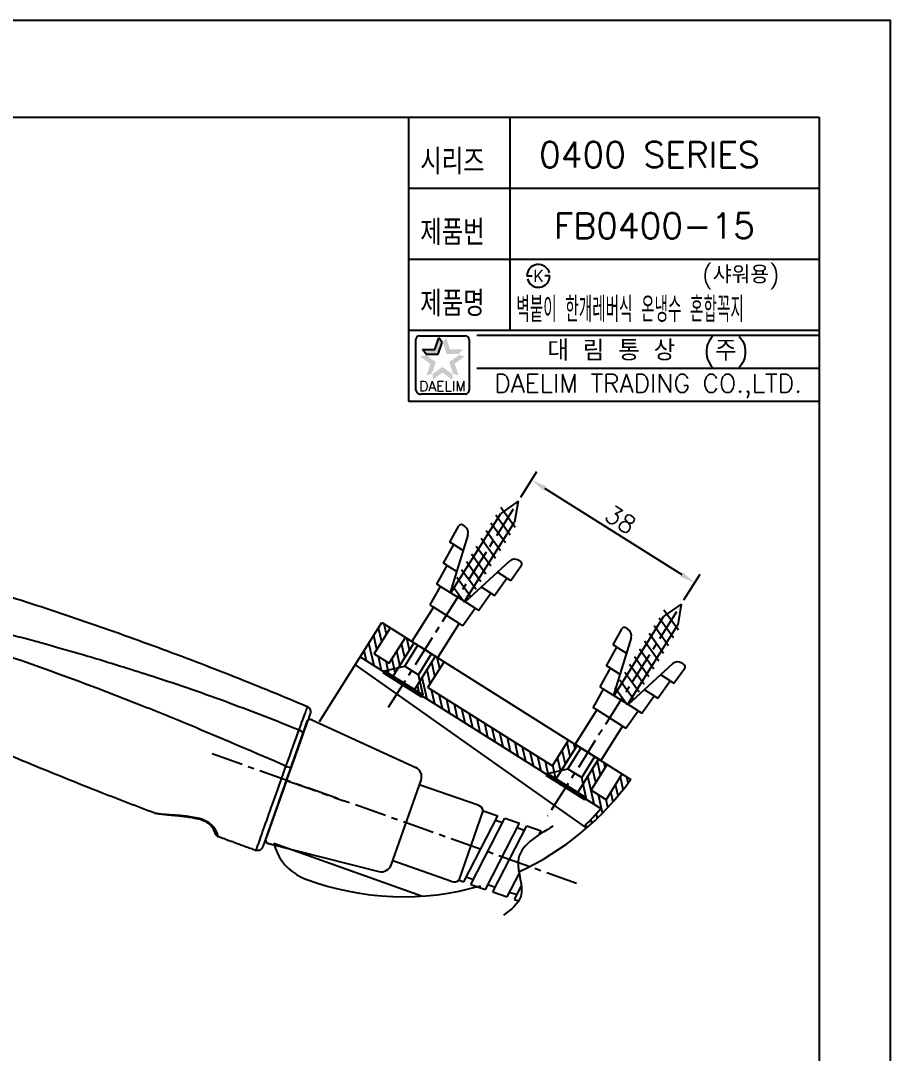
# Model space of a CAD drawing. Extents: x 21390 to 21984, y -2274 to -1854.
# Drawn here: x 21812.9 to 21984.3, y -2057.7 to -1854.1 of the extents above; entities that cross this region are included whole.
import ezdxf
from ezdxf.enums import TextEntityAlignment as Align

# ---------------------------------------------------------------- set-up
doc = ezdxf.new("R2010")
doc.units = 0
doc.header["$LTSCALE"] = 5
doc.header["$MEASUREMENT"] = 0
doc.linetypes.add('CENTER', pattern=[2, 1.25, -0.25, 0.25, -0.25])
doc.layers.get('0').update_dxf_attribs({"color": 2, "linetype": 'CONTINUOUS'})
for name, color, linetype in [('1', 1, 'CENTER'), ('41', 7, 'CONTINUOUS'), ('CL', 1, 'CENTER'), ('D', 2, 'CONTINUOUS'), ('DIM', 2, 'CONTINUOUS'), ('DWG', 7, 'CONTINUOUS'), ('HT', 3, 'CONTINUOUS'), ('TXT', 4, 'CONTINUOUS')]:
    doc.layers.add(name, color=color, linetype=linetype)
doc.styles.add('GHS', font='romans', dxfattribs={"bigfont": 'ghs'})
doc.styles.add('ROMANS', font='ROMANS.shx', dxfattribs={"height": 3.5})

# ---------------------------------------------------------------- blocks, each defined once
blk = doc.blocks.new('S')
at = {"layer": 'DWG', "color": 2}
for p, q in [((5596.35, 3276.4), (5600.01, 3276.61)), ((5596.35, 3275.51), (5596.35, 3276.4)), ((5600.54, 3276.11), (5600.54, 3275.6)), ((5568.04, 3273.82), (5567.54, 3273.82)), ((5567.54, 3264.82), (5567.54, 3273.82)), ((5568.04, 3273.82), (5568.04, 3269.32)), ((5568.04, 3273.82), (5570.94, 3270.92)), ((5587.98, 3274.17), (5592.17, 3274.41)), ((5587.98, 3273.36), (5587.98, 3274.17)), ((5599.43, 3274.15), (5587.98, 3271.06)), ((5592.17, 3275.28), (5596.35, 3275.51)), ((5592.17, 3274.41), (5592.17, 3275.28)), ((5592.17, 3274.41), (5592.17, 3272.19)), ((5596.35, 3275.51), (5596.35, 3273.32)), ((5583.79, 3272.32), (5575.79, 3272.32)), ((5575.79, 3272.32), (5575.79, 3269.32)), ((5583.79, 3273.12), (5587.98, 3273.36)), ((5583.79, 3272.32), (5583.79, 3273.12)), ((5583.79, 3266.32), (5583.79, 3272.32)), ((5587.98, 3273.36), (5587.98, 3269.32)), ((5570.94, 3270.92), (5575.79, 3270.92)), ((5570.94, 3270.92), (5570.94, 3267.72)), ((5587.82, 3267.72), (5589.37, 3271.57)), ((5587.98, 3270.92), (5606.46, 3270.92)), ((5589.37, 3267.07), (5591.18, 3271.57)), ((5591.18, 3267.07), (5592.99, 3271.57)), ((5592.99, 3267.07), (5594.8, 3271.57)), ((5594.8, 3267.07), (5596.61, 3271.57)), ((5596.61, 3267.07), (5598.42, 3271.57)), ((5598.42, 3267.07), (5600.23, 3271.57)), ((5600.23, 3267.07), (5602.04, 3271.57)), ((5602.04, 3267.07), (5603.85, 3271.57)), ((5603.85, 3267.07), (5605.66, 3271.57)), ((5605.66, 3267.07), (5607.47, 3271.57)), ((5610.33, 3269.33), (5606.46, 3270.92)), ((5568.04, 3264.82), (5568.04, 3269.32)), ((5568.04, 3264.82), (5570.94, 3267.72)), ((5570.94, 3267.72), (5575.79, 3267.72)), ((5575.79, 3266.32), (5575.79, 3269.32)), ((5587.98, 3265.28), (5587.98, 3269.32)), ((5587.98, 3267.72), (5606.46, 3267.72)), ((5610.33, 3269.33), (5606.47, 3267.72)), ((5583.79, 3266.32), (5575.79, 3266.32)), ((5583.79, 3266.32), (5583.79, 3265.52)), ((5599.43, 3264.49), (5587.98, 3267.59)), ((5592.17, 3264.23), (5592.17, 3266.45)), ((5567.54, 3264.82), (5568.04, 3264.82)), ((5583.79, 3265.52), (5587.98, 3265.28)), ((5587.98, 3265.28), (5587.98, 3264.47)), ((5587.98, 3264.47), (5592.17, 3264.23)), ((5592.17, 3264.23), (5592.17, 3263.37)), ((5596.35, 3263.13), (5596.35, 3265.32)), ((5592.17, 3263.37), (5596.35, 3263.13)), ((5596.35, 3263.13), (5596.35, 3262.24)), ((5596.35, 3262.24), (5600.01, 3262.03)), ((5600.54, 3263.04), (5600.54, 3262.53))]:
    blk.add_line(p, q, dxfattribs=at)
for centre, radius, start, end in [((5600.04, 3276.11), 0.5, 0.0005, 93.2254), ((5599.04, 3275.6), 1.5, 285.1209, 0.0005), ((5599.04, 3263.04), 1.5, 0.0005, 74.8801), ((5600.04, 3262.53), 0.5, 266.7756, 0.0005)]:
    blk.add_arc(centre, radius, start, end, dxfattribs=at)

msp = doc.modelspace()

# ---------------------------------------------------------------- hatches: boundary and pattern name
at = {"layer": 'HT'}
h = msp.add_hatch(dxfattribs=at)
h.set_pattern_fill('ANSI31', color=256, scale=10, angle=57.7952)
h.set_pattern_definition([(102.7952368, (-33935.576, 6471.5641), (-1.21895971, -0.276834286), [])])
h.paths.add_polyline_path([(21917.69, -2001.07), (21893.15, -1985.61), (21896.35, -1980.53), (21894.66, -1979.47), (21890.39, -1986.24), (21918.32, -2003.83), (21922.58, -1997.06), (21920.89, -1995.99)])
h.paths.add_polyline_path([(21885.54, -1980.82), (21882.58, -1978.95), (21885.77, -1973.87), (21884.08, -1972.81), (21879.82, -1979.58), (21886.16, -1983.57), (21890.43, -1976.8), (21888.74, -1975.74)])
edge = h.paths.add_edge_path()
edge.add_arc((21888.32, -1971.86), 55, 311.0541, 324.6064)
edge.add_line((21933.16, -2003.72), (21931.47, -2002.65))
edge.add_line((21931.47, -2002.65), (21928.27, -2007.73))
edge.add_line((21928.27, -2007.73), (21925.31, -2005.86))
edge.add_line((21925.31, -2005.86), (21928.5, -2000.79))
edge.add_line((21928.5, -2000.79), (21926.81, -1999.72))
edge.add_line((21926.81, -1999.72), (21922.55, -2006.49))
edge.add_line((21922.55, -2006.49), (21927.24, -2009.45))
edge.add_arc((21890.11, -1978.25), 48.5, 314.2508, 319.9656, ccw=False)
edge.add_line((21923.95, -2012.99), (21924.44, -2013.34))

# ---------------------------------------------------------------- linework, layer by layer
at = {"color": 7}
for p, q in [((21889.31, -1873.15), (21889.31, -1929.15)), ((21909.31, -1873.15), (21909.31, -1915.15)), ((21889.31, -1887.15), (21970.31, -1887.15)), ((21889.31, -1901.15), (21970.31, -1901.15)), ((21889.31, -1915.15), (21970.31, -1915.15)), ((21889.31, -1929.15), (21970.31, -1929.15))]:
    msp.add_line(p, q, dxfattribs=at)
at = {"color": 2, "linetype": 'Continuous'}
for p, q in [((21890.78, -1927.01), (21890.78, -1917.01)), ((21891.53, -1916.26), (21900.53, -1916.26)), ((21901.28, -1917.01), (21901.28, -1927.01)), ((21902.81, -1916.15), (21970.31, -1916.15)), ((21902.81, -1922.65), (21970.31, -1922.65)), ((21900.53, -1927.76), (21891.78, -1927.76))]:
    msp.add_line(p, q, dxfattribs=at)
at = {"color": 2}
for p, q in [((21894.55, -1918.97), (21895.3, -1916.66)), ((21895.21, -1919.88), (21895.96, -1917.57)), ((21895.96, -1917.57), (21895.3, -1916.66)), ((21892.12, -1918.97), (21894.55, -1918.97)), ((21892.79, -1919.88), (21892.12, -1918.97)), ((21892.79, -1919.88), (21895.21, -1919.88))]:
    msp.add_line(p, q, dxfattribs=at)
at = {"color": 7, "linetype": 'Continuous'}
msp.add_line((21861.12, -2015.7), (21869.44, -1992.15), dxfattribs=at)
at = {"linetype": 'Continuous'}
msp.add_lwpolyline([(21390.31, -2274.15), (21984.31, -2274.15), (21984.31, -1854.15), (21390.31, -1854.15)], close=True, dxfattribs=at)
at = {"color": 2, "linetype": 'Continuous'}
for centre, radius, start, end in [((21891.53, -1917.01), 0.75, 90, 180), ((21900.53, -1917.01), 0.75, 0, 90), ((21891.66, -1926.89), 0.884, 188.1301, 278.1301), ((21900.53, -1927.01), 0.75, 270, 0)]:
    msp.add_arc(centre, radius, start, end, dxfattribs=at)
at = {"color": 2}
for points in [[(21894.55, -1918.97), (21895.21, -1919.88), (21895.3, -1916.66), (21895.96, -1917.57)], [(21896.77, -1916.66), (21896.11, -1917.57), (21897.52, -1918.97), (21896.86, -1919.88)], [(21892.12, -1918.97), (21892.79, -1919.88), (21894.55, -1918.97), (21895.21, -1919.88)], [(21897.52, -1918.97), (21896.86, -1919.88), (21899.95, -1918.97), (21899.28, -1919.88)], [(21893.63, -1921.8), (21894.7, -1921.45), (21891.66, -1920.37), (21892.74, -1920.02)], [(21892.88, -1924.1), (21893.95, -1923.75), (21893.63, -1921.8), (21894.7, -1921.45)], [(21900.4, -1920.37), (21899.33, -1920.02), (21898.44, -1921.8), (21897.37, -1921.45)], [(21898.44, -1921.8), (21897.37, -1921.45), (21899.19, -1924.1), (21898.12, -1923.75)], [(21896.03, -1923.55), (21896.03, -1922.41), (21894.07, -1924.97), (21894.07, -1923.84)], [(21898, -1924.97), (21898, -1923.84), (21896.03, -1923.55), (21896.03, -1922.41)]]:
    msp.add_solid(points, dxfattribs=at)
at = {"layer": '1'}
msp.add_line((21865.28, -2003.92), (21876.59, -2007.94), dxfattribs=at)
at = {"layer": '41', "color": 7, "linetype": 'Continuous', "extrusion": (0, 0, -1)}
msp.add_arc((-21869.05, -1990.34, 0), 1, 112.8703, 199.571, dxfattribs=at)
at = {"layer": '41', "color": 7, "linetype": 'Continuous', "extrusion": (-8.44895e-06, 0.000141006, -1)}
msp.add_arc((-21859.65, -2016.78, -0.47), 1, 199.5708, 289.6456, dxfattribs=at)
at = {"layer": '41', "color": 7, "linetype": 'Continuous'}
for points, knots in [([(21869.43, -1989.43), (21864.68, -1987.42), (21854.89, -1983.41), (21839.95, -1977.7), (21824.63, -1972.26), (21811.39, -1967.91), (21800.29, -1964.51), (21791.38, -1961.88), (21782.43, -1959.4), (21773.37, -1957.34), (21764.22, -1955.72), (21755, -1954.53), (21748.83, -1954.03), (21745.74, -1953.85)], [0, 0, 0, 0, 0.119752, 0.245506, 0.37126, 0.49701, 0.568868, 0.64073, 0.712586, 0.784439, 0.856292, 0.928147, 1, 1, 1, 1]), ([(21746.9, -1973.28), (21750.31, -1974.43), (21757.2, -1976.84), (21767.6, -1980.73), (21778.19, -1984.96), (21788.95, -1989.59), (21800.89, -1994.85), (21814.22, -2000.45), (21827.4, -2005.77), (21835.85, -2009.02), (21839.36, -2010.34)], [0, 0, 0, 0, 0.108349, 0.21975, 0.334201, 0.451706, 0.572264, 0.727253, 0.887012, 1, 1, 1, 1]), ([(21866.21, -2001.32), (21865.51, -2003.29), (21864.83, -2005.19), (21863.54, -2008.82), (21862.92, -2010.55), (21861.86, -2013.54), (21861.4, -2014.82), (21860.77, -2016.61), (21860.59, -2017.12), (21860.59, -2017.11), (21860.59, -2017.11), (21860.59, -2017.11)], [0, 0, 0, 0, 0.249983, 0.249983, 0.499966, 0.499966, 0.749949, 0.749949, 0.999932, 0.999932, 1, 1, 1, 1]), ([(21839.36, -2010.36), (21839.36, -2010.37), (21839.39, -2010.38), (21839.45, -2010.39), (21839.51, -2010.4), (21839.53, -2010.41), (21839.54, -2010.41), (21839.55, -2010.41), (21839.55, -2010.41), (21839.56, -2010.41), (21839.57, -2010.41), (21839.6, -2010.42), (21839.62, -2010.42)], [0, 0, 0, 0, 0.016095, 0.145729, 0.221375, 0.239043, 0.250668, 0.263613, 0.285262, 0.336702, 0.557964, 1, 1, 1, 1]), ([(21839.56, -2010.41), (21839.56, -2010.41), (21839.57, -2010.41), (21839.61, -2010.42), (21839.77, -2010.44), (21839.94, -2010.47), (21840.08, -2010.49), (21840.08, -2010.49)], [0, 0, 0, 0, 0.042504, 0.265862, 0.612273, 0.983918, 1, 1, 1, 1]), ([(21840.12, -2010.48), (21840.22, -2010.5), (21840.69, -2010.59), (21841.49, -2010.67), (21842.53, -2010.76), (21843.54, -2010.84), (21844.59, -2010.95), (21845.72, -2011.11), (21846.82, -2011.3), (21847.55, -2011.44), (21847.88, -2011.5)], [0, 0, 0, 0, 0.05161, 0.22765, 0.368833, 0.494458, 0.626448, 0.755274, 0.890448, 1, 1, 1, 1]), ([(21847.88, -2011.48), (21848, -2011.5), (21848.29, -2011.57), (21848.77, -2011.75), (21849.27, -2011.99), (21849.73, -2012.29), (21850.13, -2012.6), (21850.45, -2012.91), (21850.66, -2013.19), (21850.73, -2013.3), (21850.77, -2013.38), (21850.78, -2013.4)], [0, 0, 0, 0, 0.085318, 0.201689, 0.324627, 0.45045, 0.58184, 0.716897, 0.854614, 0.961561, 1, 1, 1, 1]), ([(21850.76, -2013.36), (21850.8, -2013.46), (21850.91, -2013.7), (21851.04, -2014.02), (21851.16, -2014.29), (21851.22, -2014.42), (21851.23, -2014.46), (21851.24, -2014.47), (21851.24, -2014.47), (21851.24, -2014.47), (21851.24, -2014.47), (21851.24, -2014.48), (21851.25, -2014.5), (21851.31, -2014.63), (21851.46, -2014.8), (21851.66, -2014.95), (21851.77, -2014.99), (21851.81, -2015)], [0, 0, 0, 0, 0.124314, 0.298669, 0.512899, 0.697717, 0.795389, 0.846005, 0.85326, 0.855945, 0.857869, 0.858935, 0.860712, 0.869418, 0.934681, 0.980867, 1, 1, 1, 1]), ([(21850.93, -2013.75), (21850.96, -2013.83), (21851.05, -2014.03), (21851.15, -2014.27), (21851.21, -2014.41), (21851.23, -2014.46), (21851.24, -2014.46), (21851.24, -2014.47), (21851.24, -2014.47)], [0, 0, 0, 0, 0.168429, 0.490614, 0.770163, 0.917659, 0.992439, 1, 1, 1, 1])]:
    msp.add_open_spline(points, degree=3, knots=knots, dxfattribs=at)
at = {"layer": '41', "color": 3, "linetype": 'Continuous'}
for points, knots in [([(21748.16, -1961.48), (21749.23, -1961.61), (21751.23, -1961.85), (21754.01, -1962.36), (21756.4, -1962.81), (21758.39, -1963.2), (21760, -1963.52), (21761.21, -1963.76), (21764.46, -1964.42), (21769.9, -1965.53), (21779.66, -1967.6), (21792.56, -1970.5), (21807.94, -1974.3), (21821.84, -1978.12), (21831.97, -1981.17), (21842.15, -1984.41), (21853.75, -1988.39), (21863.28, -1992.17), (21867.8, -1993.96)], [0, 0, 0, 0, 0.025931, 0.048678, 0.068237, 0.084609, 0.097792, 0.107788, 0.114596, 0.177778, 0.241928, 0.355622, 0.496925, 0.624611, 0.703805, 0.752378, 0.882716, 1, 1, 1, 1]), ([(21865.19, -2001.13), (21859.27, -1998.57), (21849.94, -1994.55), (21830.81, -1986.73), (21812.23, -1979.87), (21792.15, -1973.57), (21779.34, -1970.08), (21769.41, -1967.7), (21762.43, -1966.19), (21756.63, -1965.05), (21752.16, -1964.19), (21749.51, -1963.89), (21748.36, -1963.76)], [0, 0, 0, 0, 0.157344, 0.247656, 0.503982, 0.640054, 0.760692, 0.827631, 0.889137, 0.934853, 0.971804, 1, 1, 1, 1]), ([(21867.8, -1993.96), (21868.33, -1992.49), (21868.73, -1991.37), (21869.29, -1989.83), (21869.44, -1989.42), (21869.44, -1989.42)], [0, 0, 0, 0, 0.500081, 0.500081, 1, 1, 1, 1]), ([(21859.31, -2017.72), (21859.31, -2017.73), (21859.49, -2017.21), (21860.15, -2015.35), (21860.62, -2014.01), (21862.28, -2009.31), (21863.71, -2005.29), (21865.19, -2001.13)], [0, 0, 0, 0, 0.249998, 0.249998, 0.499999, 0.499999, 1, 1, 1, 1]), ([(21839.33, -2010.35), (21839.33, -2010.35), (21839.33, -2010.35), (21839.34, -2010.36), (21839.36, -2010.36), (21839.45, -2010.37), (21839.59, -2010.39), (21839.67, -2010.4), (21839.78, -2010.41), (21839.9, -2010.43)], [0, 0, 0, 0, 0.110899, 0.110899, 0.110899, 0.671686, 0.671686, 0.671686, 1, 1, 1, 1]), ([(21847.79, -2011.3), (21847.97, -2011.33), (21848.14, -2011.38), (21848.32, -2011.44), (21848.69, -2011.55), (21849.06, -2011.71), (21849.4, -2011.9), (21849.75, -2012.1), (21850.07, -2012.33), (21850.34, -2012.56), (21850.58, -2012.77), (21850.79, -2012.98), (21850.95, -2013.18), (21851.14, -2013.43), (21851.28, -2013.65), (21851.36, -2013.85)], [0, 0, 0, 0, 0.100225, 0.100225, 0.100225, 0.315992, 0.315992, 0.315992, 0.545924, 0.545924, 0.545924, 0.751961, 0.751961, 0.751961, 1, 1, 1, 1])]:
    msp.add_open_spline(points, degree=3, knots=knots, dxfattribs=at)
at = {"layer": '41', "color": 7, "linetype": 'Continuous'}
for points, degree in [([(21869.99, -1990.68), (21869.99, -1990.68), (21869.45, -1992.21), (21868.44, -1995.02)], 3), ([(21868.44, -1995.03), (21867.92, -1996.49), (21867.04, -1998.96), (21866.21, -2001.32)], 3), ([(21851.82, -2014.98), (21859.31, -2017.72)], 1)]:
    msp.add_open_spline(points, degree=degree, dxfattribs=at)
at = {"layer": '41', "color": 3, "linetype": 'Continuous'}
for points in [[(21865.19, -2001.13), (21866.16, -1998.44), (21867.19, -1995.62), (21867.8, -1993.96)], [(21867.8, -1993.96), (21868.28, -1994.14), (21868.58, -1994.64), (21868.44, -1995.02)], [(21865.19, -2001.13), (21865.69, -2001.31), (21866.18, -2001.4), (21866.21, -2001.32)], [(21839.9, -2010.43), (21839.97, -2010.46), (21840.04, -2010.48), (21840.11, -2010.49)], [(21839.9, -2010.43), (21841.76, -2010.73), (21844.65, -2010.63), (21847.79, -2011.3)], [(21847.79, -2011.3), (21847.8, -2011.41), (21847.84, -2011.46), (21847.88, -2011.46)], [(21850.78, -2013.4), (21850.89, -2013.62), (21851.1, -2013.79), (21851.36, -2013.85)], [(21851.36, -2013.85), (21851.65, -2014.59), (21851.81, -2015.01), (21851.81, -2015.01)]]:
    msp.add_open_spline(points, degree=3, dxfattribs=at)
at = {"layer": 'CL'}
for p, q in [((21909.98, -1950.45), (21885.12, -1989.92)), ((21942.14, -1970.7), (21916.75, -2011)), ((21922.48, -2024.26), (21850.51, -1998.67))]:
    msp.add_line(p, q, dxfattribs=at)
at = {"layer": 'D'}
for p, q in [((21912.69, -1904.47), (21913.19, -1904.47)), ((21913.19, -1904.47), (21913.69, -1904.47)), ((21916.69, -1904.47), (21916.19, -1904.47)), ((21917.19, -1904.47), (21916.69, -1904.47))]:
    msp.add_line(p, q, dxfattribs=at)
for start, end in [(15, 180), (195, 0)]:
    msp.add_arc((21914.94, -1904.47), 2.25, start, end, dxfattribs=at)
for p in [(21870.3, -1991.99), (21861.7, -2016.37), (21862.2, -2016.47)]:
    msp.add_point(p, dxfattribs=at)
at = {"layer": 'DIM'}
for p, q in [((21911.47, -1948.06), (21914.65, -1943.02)), ((21916.12, -1946.31), (21943.2, -1963.36)), ((21943.62, -1968.31), (21946.8, -1963.27))]:
    msp.add_line(p, q, dxfattribs=at)
msp.add_spline([(21917.88, -2012.95), (21910.94, -2019.88), (21911.46, -2026.82), (21908.08, -2030.48)], degree=3, dxfattribs=at)
for points in [[(21916.39, -1945.88), (21915.85, -1946.73), (21913.58, -1944.71)], [(21943.46, -1962.94), (21942.93, -1963.78), (21945.73, -1964.96)]]:
    msp.add_solid(points, dxfattribs=at)
at = {"layer": 'DWG'}
for p, q in [((21871.79, -1992.32), (21884.08, -1972.81)), ((21884.08, -1972.81), (21933.16, -2003.72)), ((21882.58, -1978.95), (21885.77, -1973.87)), ((21885.54, -1980.82), (21888.74, -1975.74)), ((21886.16, -1983.57), (21890.43, -1976.8)), ((21879.82, -1979.58), (21927.24, -2009.45)), ((21882.58, -1978.95), (21885.54, -1980.82)), ((21890.39, -1986.24), (21894.66, -1979.47)), ((21893.15, -1985.61), (21896.35, -1980.53)), ((21878.83, -1981.15), (21887.01, -1986.92)), ((21887.01, -1986.92), (21924.44, -2013.34)), ((21893.15, -1985.61), (21917.69, -2001.07)), ((21865.28, -2003.92), (21869.35, -1992.39)), ((21870.3, -1991.99), (21890.76, -2001.39)), ((21917.69, -2001.07), (21920.89, -1995.99)), ((21918.32, -2003.83), (21922.58, -1997.06)), ((21922.55, -2006.49), (21926.81, -1999.72)), ((21925.31, -2005.86), (21928.5, -2000.79)), ((21928.27, -2007.73), (21931.47, -2002.65)), ((21865.28, -2003.92), (21861.21, -2015.46)), ((21885.9, -2020.62), (21891.81, -2003.88)), ((21903.05, -2008.82), (21891.45, -2004.79)), ((21928.27, -2007.73), (21925.31, -2005.86)), ((21899.3, -2023.61), (21904.07, -2009.92)), ((21900.25, -2023.94), (21906.94, -2010.91)), ((21901.65, -2024.43), (21908.33, -2011.4)), ((21904.07, -2009.92), (21906.94, -2010.91)), ((21908.33, -2011.4), (21911.2, -2012.39)), ((21904.51, -2025.42), (21911.2, -2012.39)), ((21905.94, -2025.92), (21912.63, -2012.89)), ((21907.9, -2012.31), (21906.47, -2011.81)), ((21912.16, -2013.79), (21910.73, -2013.29)), ((21912.63, -2012.89), (21915.49, -2013.89)), ((21915.11, -2014.62), (21915.49, -2013.89)), ((21861.7, -2016.37), (21883.52, -2021.89)), ((21862.79, -2016.3), (21892.12, -2026.73)), ((21897.83, -2023.84), (21886.23, -2019.81)), ((21867.18, -2022.44), (21867.26, -2022.48)), ((21899.3, -2023.61), (21900.25, -2023.94)), ((21902.14, -2023.54), (21900.71, -2023.04)), ((21908.8, -2026.91), (21911.16, -2022.33)), ((21901.65, -2024.43), (21904.51, -2025.42)), ((21906.4, -2025.02), (21904.97, -2024.52)), ((21910.2, -2027.4), (21911.58, -2024.71)), ((21905.94, -2025.92), (21908.8, -2026.91)), ((21910.69, -2026.51), (21909.26, -2026.02)), ((21910.2, -2027.4), (21911.05, -2027.7))]:
    msp.add_line(p, q, dxfattribs=at)
for centre, radius, start, end in [((21870.01, -1992.62), 0.7, 65.3022, 160.5586), ((21889.92, -2003.21), 2, 340.5586, 65.3022), ((21888.32, -1971.86), 55, 294.4475, 324.6064), ((21902.6, -2010.25), 1.5, 13.0305, 72.5628), ((21890.11, -1978.25), 48.5, 314.2508, 319.9656), ((21861.87, -2015.69), 0.7, 160.5586, 255.815), ((21872.51, -2013.98), 10, 193.4608, 237.7952), ((21884.01, -2019.95), 2, 255.815, 340.5586), ((21872.59, -2014.02), 10, 237.7952, 249.5302), ((21888.32, -1971.86), 55, 249.5302, 286.1018), ((21898.36, -2022.44), 1.5, 249.0981, 308.6305)]:
    msp.add_arc(centre, radius, start, end, dxfattribs=at)
at = {"layer": 'TXT', "color": 4}
for p, q in [((21416.31, -1873.15), (21970.31, -1873.15)), ((21970.31, -1873.15), (21970.31, -2263.15))]:
    msp.add_line(p, q, dxfattribs=at)

# ---------------------------------------------------------------- block references
at = {"layer": 'D', "rotation": 57.79521420364158}
for p in [(21687.27, -8438.46), (21719.43, -8458.71)]:
    msp.add_blockref('S', p, dxfattribs=at)

# ---------------------------------------------------------------- texts
at = {"color": 7, "style": 'GHS'}
for s, p in [('0400 SERIES', (21936.81, -1880.57)), ('FB0400-15', (21937.78, -1894.57))]:
    msp.add_text(s, height=5, dxfattribs=at).set_placement(p, align=Align.MIDDLE)
at = {"style": 'GHS'}
msp.add_text('(샤워용)', height=3.5, dxfattribs=at).set_placement((21947.19, -1905.97))
at = {"style": 'GHS', "width": 0.5}
msp.add_text('벽붙이 한개레버식 온냉수 혼합꼭지', height=5, dxfattribs=at).set_placement((21910.6, -1913.59))
at = {"color": 7, "linetype": 'Continuous'}
for s, height, style, p in [('대 림 통 상  (주)', 4, 'GHS', (21936.57, -1919.45)), ('DAELIM TRADING CO.,LTD.', 3.6, 'ROMANS', (21936.57, -1926.22))]:
    msp.add_text(s, height=height, dxfattribs=dict(at, style=style)).set_placement(p, align=Align.MIDDLE)
at = {"color": 2, "linetype": 'Continuous', "style": 'ROMANS'}
msp.add_text('DAELIM', height=2, dxfattribs=at).set_placement((21896.03, -1927.21), align=Align.CENTER)
at = {"layer": 'D', "style": 'GHS', "width": 0.8}
for s, p in [('시리즈', (21891.65, -1884.42)), ('제품번', (21891.65, -1898.42)), ('제품명', (21891.65, -1912.42))]:
    msp.add_text(s, height=5, dxfattribs=at).set_placement(p)
at = {"layer": 'D', "style": 'GHS'}
msp.add_text('K', height=2.39, dxfattribs=at).set_placement((21914.94, -1904.47), align=Align.MIDDLE)
at = {"layer": 'DIM', "insert": (21931.12, -1952.51), "char_height": 3.5, "attachment_point": 5, "rotation": 327.7952, "style": 'GHS'}
msp.add_mtext('\\A1;38', dxfattribs=at)

doc.saveas('drawing.dxf')
